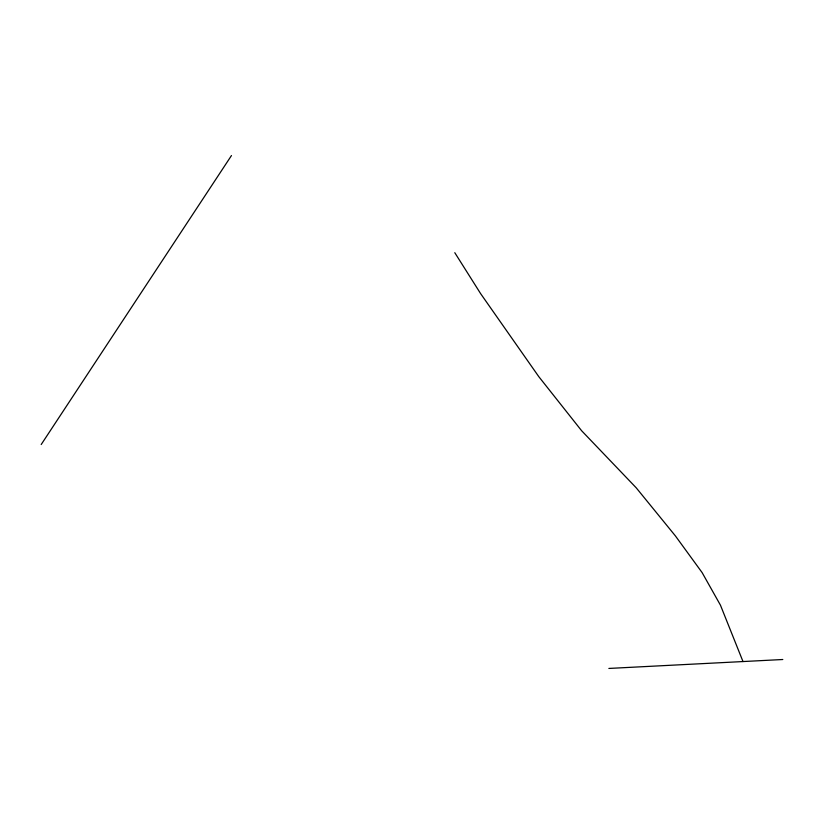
<?xml version="1.0" encoding="UTF-8"?>
<svg xmlns="http://www.w3.org/2000/svg" width="824" height="824" viewBox="0 0 824 824"><rect width="100%" height="100%" fill="white"/><g stroke="black" fill="none" stroke-linecap="round" stroke-linejoin="round"><path stroke-width="1.24" d="M41.2 444.517L231.462 155.561M608.864 668.439L782.8 659.509M454.786 252.69L480.608 293.612L538.783 376.64L581.651 430.767L636.179 487.767L675.35 535.847L702.12 572.598L720.454 605.187L742.99 661.548"/></g></svg>
